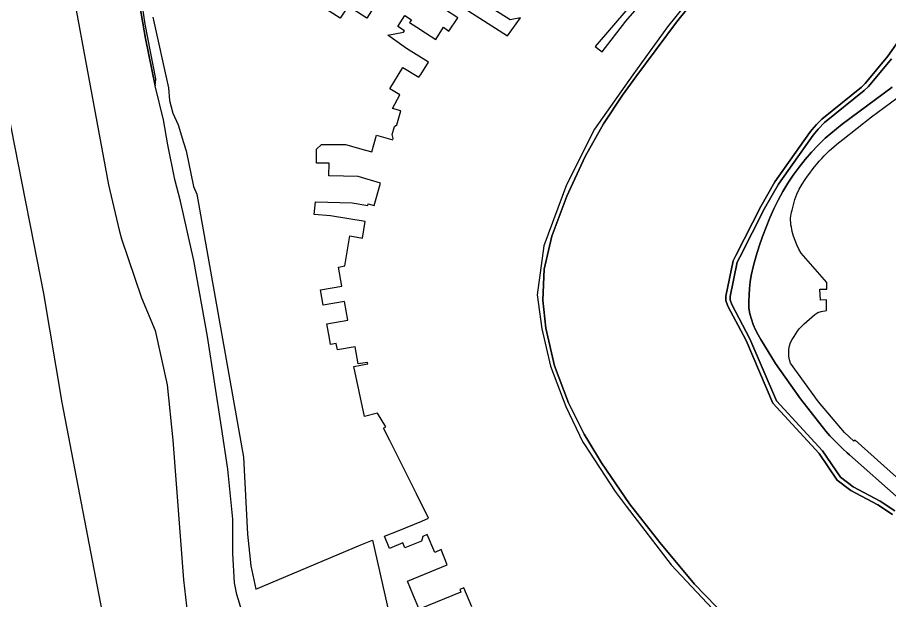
# Model space of a CAD drawing. Header units: metres. Extents: x -62 to 637, y -499 to 559.
# Drawn here: x 112.9 to 264.6, y -139.1 to -37.7 of the extents above; entities that cross this region are included whole.
import ezdxf

# ---------------------------------------------------------------- set-up
doc = ezdxf.new("R2010")
doc.units = ezdxf.units.M

msp = doc.modelspace()

# ---------------------------------------------------------------- linework, layer by layer
at = {"layer": 'road_0', "color": 8}
msp.add_lwpolyline([(166.26, -17.31), (163.16, -15.32), (138.66, 0.41), (137.27, -1.74), (147.45, -8.34), (152.31, -11.49), (157.02, -14.54), (161.69, -17.57), (166.37, -20.6), (171.02, -23.61), (175.91, -26.78), (183.67, -31.81), (184.9, -32.69), (186.55, -33.91), (188.31, -34.85), (188.45, -34.64), (190.62, -36.04), (198.15, -40.84), (200.46, -37.72), (198.66, -38.1), (191.37, -33.42), (188.43, -31.54), (166.26, -17.31)], close=True, dxfattribs=at)
at = {"layer": 'road_1', "color": 7}
for points in [[(265.08, -49.77), (256.38, -56.26), (253.45, -58.68), (252.23, -59.87), (251.06, -61.1), (249.95, -62.39), (248.89, -63.72), (247.89, -65.09), (246.95, -66.51), (246.07, -67.96), (245.26, -69.46), (244.51, -70.98), (243.82, -72.54), (243.14, -74.16), (242.51, -75.8), (241.94, -77.46), (241.42, -79.13), (240.96, -80.83), (240.55, -82.53), (240.38, -83.66), (240.26, -84.8), (240.18, -85.94), (240.15, -87.08), (240.17, -88.22), (240.35, -89.2), (240.6, -90.16), (240.91, -91.1), (241.3, -92.01), (241.75, -92.9), (242.23, -93.69), (244.77, -97.88), (249.13, -103.99), (253.53, -109.65), (254.24, -110.43), (254.97, -111.2), (255.72, -111.95), (256.49, -112.69), (257.27, -113.41), (257.67, -113.77), (266.28, -121.4)], [(265.85, -117.62), (258.65, -111.2), (258.4, -111.39), (256.8, -109.86), (252.26, -104.55), (247.41, -97.78), (247.23, -97.2), (247.11, -96.61), (247.08, -96), (247.12, -95.4), (247.23, -94.8), (247.42, -94.23), (247.68, -93.68), (248.01, -93.18), (248.3, -92.69), (248.63, -92.23), (248.99, -91.79), (249.38, -91.38), (249.79, -90.99), (250.23, -90.55), (250.68, -90.13), (251.16, -89.73), (251.65, -89.34), (252.15, -88.98), (252.75, -88.79), (253.65, -88.67), (253.66, -86.79), (252.59, -86.84), (252.49, -84.91), (253.7, -84.96), (253.71, -83.79), (249.26, -78.66), (248.85, -77.95), (248.5, -77.22), (248.19, -76.47), (247.92, -75.7), (247.71, -74.91), (247.62, -74.52), (247.55, -74.12), (247.48, -73.73), (247.43, -73.33), (247.39, -72.93), (247.4, -72.59), (247.45, -72.24), (247.51, -71.9), (247.59, -71.56), (247.7, -71.22), (247.9, -70.26), (248.17, -69.32), (248.52, -68.4), (248.93, -67.51), (249.42, -66.66), (249.97, -65.84), (250.35, -65.29), (250.74, -64.74), (251.14, -64.2), (251.56, -63.68), (251.99, -63.17), (252.41, -62.68), (252.84, -62.2), (253.28, -61.73), (253.73, -61.27), (254.18, -60.82), (255.72, -59.49), (256.49, -58.89), (261.47, -54.97), (266.98, -50.92)]]:
    msp.add_lwpolyline(points, dxfattribs=at)
at = {"layer": 'terrain_0', "color": 8}
for points in [[(174.93, -35.87), (173.68, -37.78), (170.46, -35.68), (169.07, -37.82), (163.98, -34.5)], [(191.98, -140.17), (190.58, -136.87), (189.91, -137.19), (190.08, -137.62), (182.82, -140.62), (181.84, -138.25), (180.79, -135.73), (187.65, -132.87), (186.63, -130.23), (185.52, -130.76), (184.21, -127.61), (183.45, -127.93), (183.21, -128.75), (180.32, -129.9), (179.99, -129.07), (177.62, -130.02), (176.77, -127.88), (179.14, -126.94), (183.28, -125.29), (184.45, -124.74), (182.34, -120.52), (180.01, -115.87), (177.7, -111.25), (176.63, -109.1), (177, -108.89), (175.54, -106.49), (173.3, -107.06), (171.44, -98.4), (173.86, -97.92), (173.82, -97.69), (172.22, -97.94), (171.69, -94.94), (168.58, -95.48), (168.39, -94.39), (167.38, -94.57), (167.19, -93.45), (166.75, -90.95), (170.39, -90.31), (169.82, -87.06), (166.12, -87.71), (165.66, -85.06), (169.36, -84.41), (168.78, -81.08), (169.89, -80.89), (170.74, -75.64), (172.97, -76.07), (173.43, -73.19), (167.4, -72.19), (164.55, -71.97), (164.75, -69.76), (171.18, -69.92), (173.86, -70.4), (173.94, -70.1), (174.97, -70.39), (176.08, -66.47), (172.17, -65.33), (167.1, -65.23), (167.13, -63.03), (164.94, -63.01), (164.96, -60.57), (165.81, -59.76), (170, -59.75), (173.47, -60.73), (174.57, -61.04), (175.38, -58.17), (178.2, -58.97), (178.27, -58.75), (178.11, -58.04), (178.5, -56.66), (178.94, -56.32), (179.61, -53.92), (178.16, -53.51), (179.42, -51.12), (179.42, -51.12), (177.71, -50.06), (179.99, -46.36), (182.75, -48.06), (183.07, -47.59), (184.45, -45.47), (180.62, -43.08), (177.34, -40.75), (180.07, -40.25), (180.24, -39.99), (179.07, -39.24), (180.29, -37.33), (181.46, -38.07), (181.15, -38.56), (182.41, -39.36), (183.92, -40.32), (185.73, -41.5), (187.05, -39.37), (187.98, -40.07), (189.52, -37.72), (187.36, -36.32)], [(136.49, -37.6), (139.22, -49.92), (139.38, -52.11), (139.98, -54.32), (140.91, -56.33), (141.81, -59.4), (142.26, -60.85), (143.55, -67.05), (144.14, -68.4), (152.26, -114.15), (152.95, -127.54), (153.53, -133.04), (154.37, -137.1), (172.68, -129.43), (174.67, -128.57), (179.81, -151.21)], [(131.01, -158.42), (120.7, -104.67), (120.7, -104.67), (117.5, -85.67), (115.22, -73.88), (114.35, -69.48), (108.17, -38.42)]]:
    msp.add_lwpolyline(points, dxfattribs=at)
at = {"layer": 'terrain_5', "color": 3}
for points in [[(236.38, -142.09), (230.71, -136.26), (224.65, -128.98), (219.4, -122.26), (214.53, -115.13), (212.31, -111.5), (211.5, -110.18), (208.78, -104.72), (206.36, -98.28), (204.82, -91.73), (204.3, -86.85), (204.55, -81.45), (205.89, -75.73), (208.5, -68.77), (211.67, -61.84), (214.85, -56.15), (218.16, -51.16), (220.5, -48.02), (227.58, -38.49), (246.21, -15.27)], [(219.12, -36.1), (213.4, -42.7), (214.66, -43.64), (218.75, -38.31), (236.34, -18.16)], [(240.82, -20.88), (226.02, -39.29), (220, -47.65), (213.32, -57.12), (208.45, -66.81), (204.48, -77.4), (203.36, -85.9), (204.13, -91.82), (205.66, -98.3), (208.31, -105.34), (211.3, -111.54), (211.55, -111.95), (216.88, -120.11), (218.82, -122.66), (226.63, -132.86), (237.36, -144.29)], [(133.95, -33.91), (135.18, -41.32), (136.86, -49.54), (136.99, -48.36), (135.17, -38.82), (134.46, -34.11)], [(268.9, -37.92), (264.34, -44.38), (260.41, -49.15), (259.72, -49.81), (252.85, -55.39), (252.38, -55.82), (251.94, -56.27), (251.51, -56.73), (251.1, -57.22), (250.71, -57.72), (244.7, -66.29), (242.24, -70.53), (237.89, -79.06), (237.42, -80), (236.16, -86.14), (236.15, -86.92), (236.49, -87.89), (239.68, -93.88), (244.31, -104.74), (252.36, -113.51), (255.53, -118.14), (257.89, -119.97), (262.57, -122.42), (265.14, -124.14)], [(264.94, -44.84), (260.96, -49.66), (260.22, -50.38), (253.33, -55.96), (252.21, -57.08), (251.33, -58.15), (245.34, -66.69), (242.9, -70.89), (238.56, -79.39), (238.13, -80.24), (236.91, -86.22), (236.9, -86.8), (237.18, -87.59), (240.35, -93.56), (244.95, -104.33), (252.95, -113.04), (256.08, -117.62), (258.3, -119.33), (262.98, -121.8), (265.54, -123.51)], [(265.54, -123.51), (262.98, -121.8), (258.3, -119.33), (256.08, -117.62), (252.95, -113.04), (244.95, -104.33), (240.35, -93.56), (237.18, -87.59), (236.9, -86.8), (236.91, -86.22), (238.13, -80.24), (238.56, -79.39), (242.9, -70.89), (245.34, -66.69), (251.33, -58.15), (252.21, -57.08), (253.33, -55.96), (260.22, -50.38), (260.96, -49.66), (264.94, -44.84)], [(266.28, -121.4), (257.67, -113.77), (257.27, -113.41), (256.49, -112.69), (255.72, -111.95), (254.97, -111.2), (254.24, -110.43), (253.53, -109.65), (249.13, -103.99), (244.77, -97.88), (242.23, -93.69), (241.75, -92.9), (241.3, -92.01), (240.91, -91.1), (240.6, -90.16), (240.35, -89.2), (240.17, -88.22), (240.15, -87.08), (240.18, -85.94), (240.26, -84.8), (240.38, -83.66), (240.55, -82.53), (240.96, -80.83), (241.42, -79.13), (241.94, -77.46), (242.51, -75.8), (243.14, -74.16), (243.82, -72.54), (244.51, -70.98), (245.26, -69.46), (246.07, -67.96), (246.95, -66.51), (247.89, -65.09), (248.89, -63.72), (249.95, -62.39), (251.06, -61.1), (252.23, -59.87), (253.45, -58.68), (256.38, -56.26), (265.08, -49.77)]]:
    msp.add_lwpolyline(points, dxfattribs=at)
at = {"layer": 'water', "color": 5}
for points in [[(119.08, -14.43), (128.76, -66.77), (130.65, -74.68), (131.01, -76.2), (134.52, -86.44), (136.91, -92.12), (138.97, -101.57), (139.95, -111.18), (141.79, -135.49), (142.69, -143)], [(246.21, -15.27), (227.58, -38.49), (220.5, -48.02), (218.16, -51.16), (214.85, -56.15), (211.67, -61.84), (208.5, -68.77), (205.89, -75.73), (204.55, -81.45), (204.3, -86.85), (204.82, -91.73), (206.36, -98.28), (208.78, -104.72), (211.5, -110.18), (212.31, -111.5), (214.53, -115.13), (219.4, -122.26), (224.65, -128.98), (230.71, -136.26), (236.38, -142.09)], [(151.94, -140.86), (151.11, -138.02), (150.67, -136.03), (150.4, -130.9), (150.4, -124.96), (149.54, -116.25), (148.43, -108.96), (145.99, -93.14), (143.61, -79.92), (141.28, -69.62), (140.28, -65.85), (139.07, -59.84), (138.34, -55.5), (136.86, -49.54), (135.18, -41.32), (133.95, -33.91)], [(265.14, -124.14), (262.57, -122.42), (257.89, -119.97), (255.53, -118.14), (252.36, -113.51), (244.31, -104.74), (239.68, -93.88), (236.49, -87.89), (236.15, -86.92), (236.16, -86.14), (237.42, -80), (237.89, -79.06), (242.24, -70.53), (244.7, -66.29), (250.71, -57.72), (251.1, -57.22), (251.51, -56.73), (251.94, -56.27), (252.38, -55.82), (252.85, -55.39), (259.72, -49.81), (260.41, -49.15), (264.34, -44.38), (268.9, -37.92)]]:
    msp.add_lwpolyline(points, dxfattribs=at)

doc.saveas('drawing.dxf')
